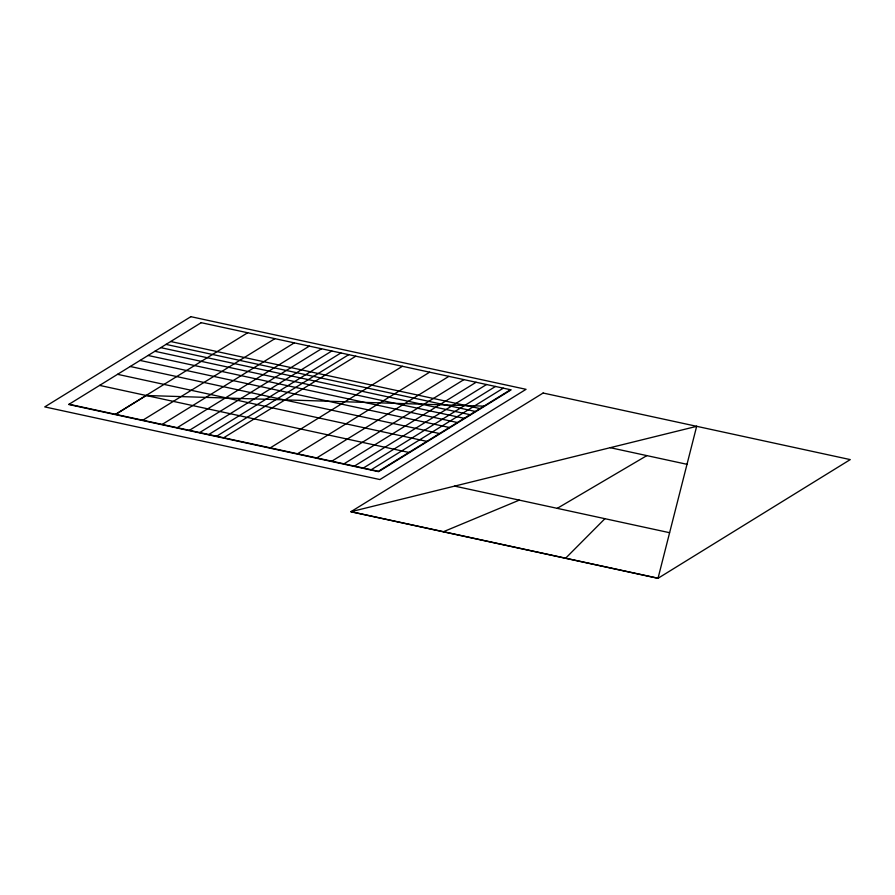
<?xml version="1.0" encoding="UTF-8"?>
<svg xmlns="http://www.w3.org/2000/svg" width="895" height="895" viewBox="0 0 895 895"><rect width="100%" height="100%" fill="white"/><g stroke="black" fill="none" stroke-linecap="round" stroke-linejoin="round"><path stroke-width="1.34" d="M565.64 558.2L604.93 518.686M115.567 414.318L247.68 332.75M115.701 414.351L146.221 395.5L483.904 406.14M142.797 420.225L274.91 338.657M162.174 424.42L294.287 342.852M177.21 427.687L309.323 346.108M189.404 430.327L321.518 348.759M199.697 432.553L331.81 350.985M208.781 434.522L340.894 352.954M216.635 436.234L348.748 354.655M223.683 437.756L355.796 356.188M270.29 447.858L402.403 366.29M297.52 453.765L429.634 372.186M316.752 457.927L448.876 376.359M331.799 461.193L463.912 379.625M343.993 463.834L476.106 382.266M354.42 466.094L486.533 384.526M363.359 468.029L495.483 386.461M371.224 469.741L503.337 388.161M510.508 389.717L378.384 471.296L69.094 404.249M557.238 508.349L646.85 455.611M443.439 531.708L519.301 500.126M170.676 341.521L479.977 408.567M166.034 344.396L475.323 411.443M160.764 347.64L470.065 414.687M610.278 447.69L686.957 464.304M154.869 351.287L464.169 418.323M148.089 355.472L457.39 422.518M140.056 360.428L449.346 427.474M130.234 366.491L439.534 433.538M117.558 374.323L426.859 441.369M99.614 385.398L408.914 452.445M454.682 486.119L669.549 532.693M696.657 426.344L658.038 578.226L351.041 511.683L696.657 426.344M190.881 316.673L44.75 406.901L379.916 479.552L526.047 389.325L190.881 316.673M201.207 322.681L68.68 404.495L378.596 471.676L511.123 389.851L201.207 322.681M543.12 393.028L350.84 511.75L657.97 578.327L850.25 459.605L543.12 393.028"/></g></svg>
